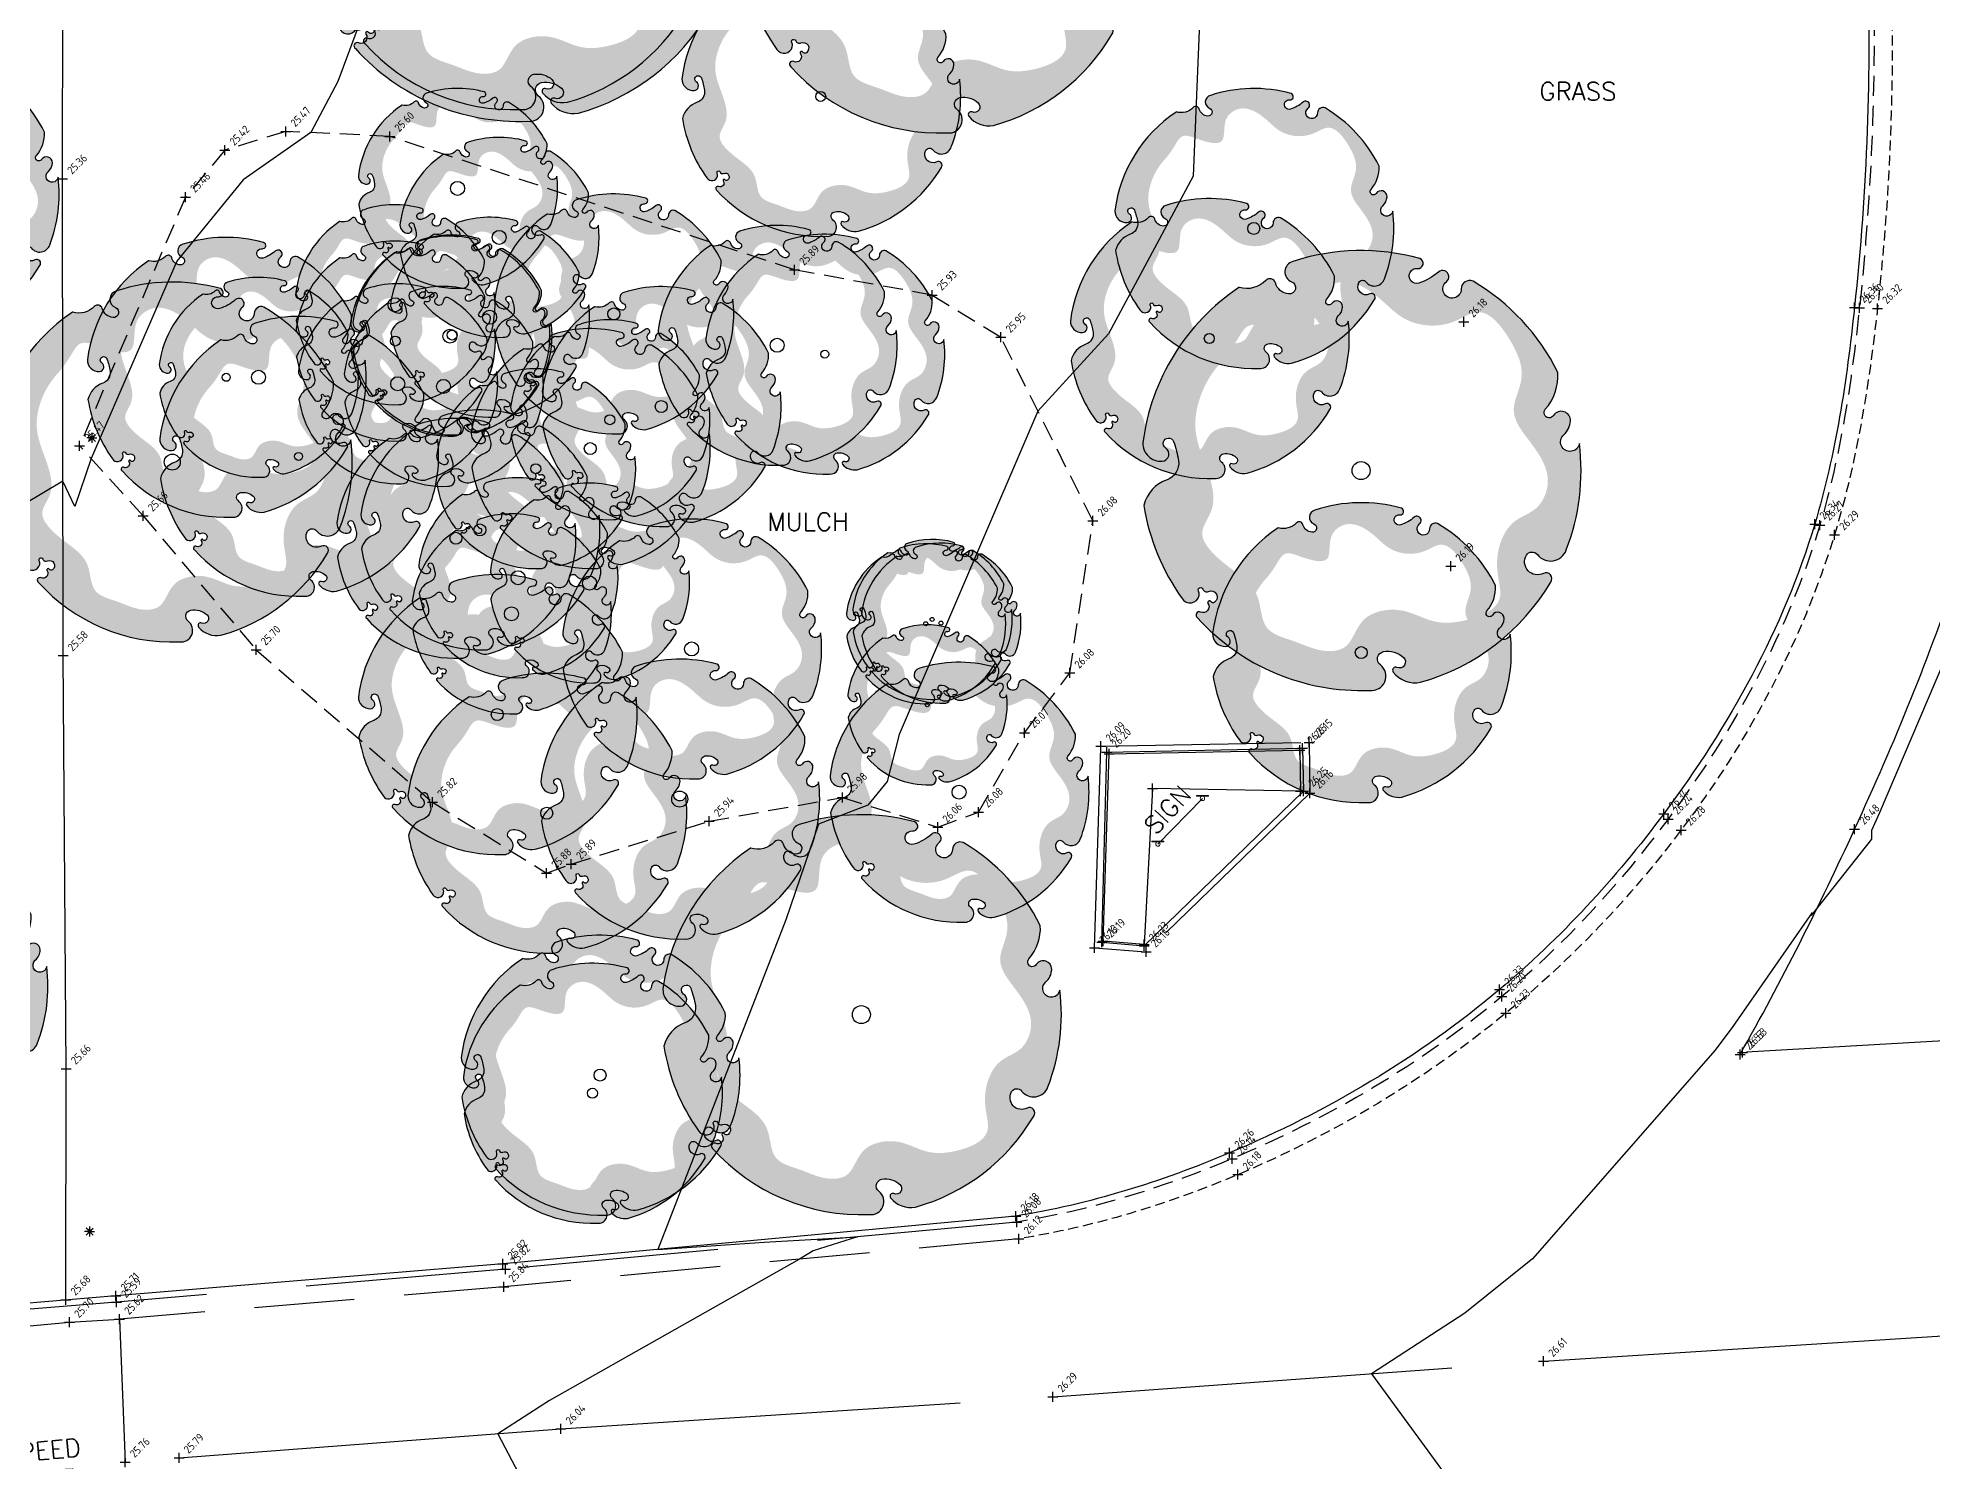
# Model space of a CAD drawing. Header units: metres. Extents: x 245957 to 247358, y 7418632 to 7419642.
# Drawn here: x 246330.22 to 246377.57, y 7418956.98 to 7418992.57 of the extents above; entities that cross this region are included whole.
import ezdxf
from ezdxf.enums import TextEntityAlignment as Align

# ---------------------------------------------------------------- set-up
doc = ezdxf.new("R2010")
doc.units = ezdxf.units.M
for name, pattern in [('DASHDOT', [10, 5, -2.5, 0, -2.5]), ('DASHED', [0.75, 0.5, -0.25]), ('HIDDEN', [0.375, 0.25, -0.125])]:
    doc.linetypes.add(name, pattern=pattern)
for name, color, linetype in [('-TEXT', 7, 'Continuous'), ('104_EXISTING_SURFACE-L', 35, 'Continuous'), ('104_EXISTING_SURFACE-S', 35, 'Continuous'), ('201_SINGLE_TREE-H', 63, 'Continuous'), ('201_SINGLE_TREE-S', 96, 'Continuous'), ('202_PLANTATION', 63, 'DASHDOT'), ('202_PLANTATION-S', 63, 'DASHDOT'), ('206_GARDEN_BED', 44, 'DASHED'), ('206_GARDEN_BED-L', 44, 'DASHED'), ('206_GARDEN_BED-S', 44, 'DASHED'), ('403_EDGE_OF_BITUMEN', 8, 'Continuous'), ('403_EDGE_OF_BITUMEN-L', 8, 'Continuous'), ('403_EDGE_OF_BITUMEN-S', 8, 'Continuous'), ('408_BACK_OF_KERB', 10, 'Continuous'), ('408_BACK_OF_KERB-L', 10, 'Continuous'), ('408_BACK_OF_KERB-S', 10, 'Continuous'), ('415_LANE_LINE_DASHED', 53, 'DASHED'), ('415_LANE_LINE_DASHED-L', 53, 'DASHED'), ('415_LANE_LINE_DASHED-S', 53, 'DASHED'), ('418_LANE_LINE_SOLID', 53, 'Continuous'), ('418_LANE_LINE_SOLID-L', 53, 'Continuous'), ('418_LANE_LINE_SOLID-S', 53, 'Continuous'), ('423_SPEED_HUMP', 163, 'Continuous'), ('423_SPEED_HUMP-L', 163, 'Continuous'), ('423_SPEED_HUMP-S', 163, 'Continuous'), ('503_SIGN', 89, 'Continuous'), ('503_SIGN-S', 89, 'Continuous'), ('Surface_Contours_Major', 4, 'Continuous'), ('Surface_Contours_Minor', 253, 'Continuous')]:
    doc.layers.add(name, color=color, linetype=linetype)
for name, color, linetype, true_color in [('406_LIP_OF_KERB', 7, 'HIDDEN', 0xff4100), ('406_LIP_OF_KERB-L', 7, 'HIDDEN', 0xff4100), ('406_LIP_OF_KERB-S', 7, 'HIDDEN', 0xff4100), ('407_INVERT_OF_KERB', 7, 'DASHED', 0xff4100), ('407_INVERT_OF_KERB-L', 7, 'DASHED', 0xff4100), ('407_INVERT_OF_KERB-S', 7, 'DASHED', 0xff4100), ('711_LIGHT_POLE-S', 7, 'Continuous', 0xffa500)]:
    doc.layers.add(name, color=color, linetype=linetype, true_color=true_color)
doc.styles.add('ISO2.5', font='isocp.shx', dxfattribs={"height": 2.5})
doc.styles.get("Standard").update_dxf_attribs({"font": 'SIMPLEX.shx'})

# ---------------------------------------------------------------- blocks, each defined once
blk = doc.blocks.new('CROSS')
at = {"color": 0, "linetype": 'Continuous'}
for p, q in [((-0.5, 0), (0.5, 0)), ((0, -0.5), (0, 0.5))]:
    blk.add_line(p, q, dxfattribs=at)
blk = doc.blocks.new('711')
blk.add_hatch(color=0).paths.add_polyline_path([(0.18, 0, 1), (-0.18, 0, 1)])
at = {"color": 0}
for p, q in [((-0.18, 0), (-0.5, 0)), ((-0.13, 0.13), (-0.35, 0.35)), ((0, 0.5), (0, 0.18)), ((0.13, 0.13), (0.35, 0.35)), ((0.18, 0), (0.5, 0)), ((-0.35, -0.35), (-0.13, -0.13)), ((0, -0.18), (0, -0.5)), ((0.13, -0.13), (0.35, -0.35))]:
    blk.add_line(p, q, dxfattribs=at)
blk.add_circle((0, 0), 0.177, dxfattribs=at)
blk = doc.blocks.new('201T')
at = {"layer": '201_SINGLE_TREE-S'}
blk.add_circle((0, 0), 0.5, dxfattribs=at)
blk = doc.blocks.new('201C')
at = {"layer": '201_SINGLE_TREE-H', "transparency": 33554534}
h = blk.add_hatch(color=256, dxfattribs=at)
h.paths.add_polyline_path([(-0.3717, -0.3344, 0.222926), (0.0196, -0.4996, 0.770799), (0.0439, -0.4417, -0.650302), (0.0511, -0.4116, -0.234737), (0.0964, -0.4247, -0.847312), (0.0816, -0.4475, 0.78443), (0.0732, -0.4583, 0.276934), (0.1352, -0.4813, 0.193599), (0.4309, -0.2536, 0.800435), (0.4144, -0.2337, -0.75216), (0.3757, -0.1925, -0.528914), (0.4006, -0.1909, 0.594112), (0.4663, -0.1804, 0.123805), (0.4962, 0.0616, -1.41759), (0.4607, 0.0811, 0.206906), (0.4758, 0.1133, 0.759729), (0.4374, 0.1252, -1.073307), (0.4187, 0.1392, 0.194379), (0.4474, 0.2231, 0.144612), (0.2544, 0.4304, 0.53339), (0.2277, 0.4128, -1.592592), (0.1939, 0.4293, 1.030038), (0.1758, 0.4513, -0.10361), (0.1314, 0.4262, -1.238487), (0.1282, 0.4593, 0.884725), (0.1336, 0.4818, 0.147549), (-0.1551, 0.4753, 0.71725), (-0.1579, 0.4291, -0.864032), (-0.1646, 0.4015, -0.310704), (-0.1946, 0.4266, 0.58143), (-0.2167, 0.4321, -0.281558), (-0.2766, 0.4162), (-0.2775, 0.4159, 0.217121), (-0.4959, 0.0634), (-0.4959, 0.0634, 0.440011), (-0.4522, 0.021, 0.723973), (-0.4442, 0.0516, -1.384648), (-0.4262, 0.0659, -0.051107), (-0.4149, 0.0223, -0.361502), (-0.441, -0.0208, 0.256822), (-0.4937, -0.0791, 0.116166), (-0.4065, -0.2911, 0.67803), (-0.3682, -0.2843, 0.170035), (-0.3696, -0.274, -1.054701), (-0.3596, -0.2696, 0.431903), (-0.3468, -0.2749, -0.910728), (-0.3329, -0.2993, -0.42046), (-0.3418, -0.2976, 1.007885), (-0.3479, -0.3018, -0.766634), (-0.3646, -0.3216, 0.938602), (-0.3717, -0.3344)])
edge = h.paths.add_edge_path(flags=16)
edge.add_spline(control_points=[(-0.3177, 0.2468), (-0.303, 0.2628), (-0.2856, 0.2893), (-0.256, 0.3411), (-0.1928, 0.3155), (-0.0921, 0.286), (-0.1162, 0.3941), (-0.0359, 0.4462), (0.0392, 0.3985), (0.1028, 0.3299), (0.1957, 0.3214), (0.2784, 0.3804), (0.3442, 0.2961), (0.3785, 0.2147), (0.3303, 0.1307), (0.3915, 0.0592), (0.4378, -0.0139), (0.4055, -0.0919), (0.3459, -0.1091), (0.3102, -0.1666), (0.3057, -0.2282), (0.3286, -0.3091), (0.2408, -0.3447), (0.1647, -0.3496), (0.103, -0.3142), (0.0463, -0.3153), (0.0047, -0.3356), (-0.0139, -0.3682), (-0.0327, -0.4069), (-0.0927, -0.4151), (-0.1463, -0.3868), (-0.23, -0.3665), (-0.2245, -0.2773), (-0.2864, -0.2294), (-0.3344, -0.1941), (-0.3737, -0.1409), (-0.3276, -0.0866), (-0.344, -0.0009), (-0.3866, 0.0828), (-0.3665, 0.1796), (-0.3359, 0.2271), (-0.3177, 0.2468)], knot_values=[0, 0, 0, 0, 0.064972, 0.101243, 0.15652, 0.245586, 0.324463, 0.387907, 0.486094, 0.554514, 0.671826, 0.728629, 0.823661, 0.919885, 0.989953, 1.075257, 1.171704, 1.23593, 1.293575, 1.346478, 1.426142, 1.479146, 1.570817, 1.644481, 1.712561, 1.774901, 1.807, 1.846291, 1.885582, 1.928182, 2.007036, 2.074591, 2.151638, 2.226455, 2.293426, 2.340744, 2.397548, 2.47317, 2.587294, 2.673595, 2.754259, 2.754259, 2.754259, 2.754259], degree=3, periodic=0)
at = {"layer": '201_SINGLE_TREE-S'}
blk.add_lwpolyline([(-0.3717, -0.3344, 0.222926), (0.0196, -0.4996, 0.770799), (0.0439, -0.4417, -0.650302), (0.0511, -0.4116, -0.234737), (0.0964, -0.4247, -0.847312), (0.0816, -0.4475, 0.78443), (0.0732, -0.4583, 0.276934), (0.1352, -0.4813, 0.193599), (0.4309, -0.2536, 0.800435), (0.4144, -0.2337, -0.75216), (0.3757, -0.1925, -0.528914), (0.4006, -0.1909, 0.594112), (0.4663, -0.1804, 0.123805), (0.4962, 0.0616, -1.41759), (0.4607, 0.0811, 0.206906), (0.4758, 0.1133, 0.759729), (0.4374, 0.1252, -1.073307), (0.4187, 0.1392, 0.194379), (0.4474, 0.2231, 0.144612), (0.2544, 0.4304, 0.53339), (0.2277, 0.4128, -1.592592), (0.1939, 0.4293, 1.030038), (0.1758, 0.4513, -0.10361), (0.1314, 0.4262, -1.238487), (0.1282, 0.4593, 0.884725), (0.1336, 0.4818, 0.147549), (-0.1551, 0.4753, 0.71725), (-0.1579, 0.4291, -0.864032), (-0.1646, 0.4015, -0.310704), (-0.1946, 0.4266, 0.58143), (-0.2167, 0.4321, -0.281558), (-0.2766, 0.4162), (-0.2775, 0.4159, 0.217121), (-0.4959, 0.0634), (-0.4959, 0.0634, 0.440011), (-0.4522, 0.021, 0.723973), (-0.4442, 0.0516, -1.384648), (-0.4262, 0.0659, -0.051107), (-0.4149, 0.0223, -0.361502), (-0.441, -0.0208, 0.256822), (-0.4937, -0.0791, 0.116166), (-0.4065, -0.2911, 0.67803), (-0.3682, -0.2843, 0.170035), (-0.3696, -0.274, -1.054701), (-0.3596, -0.2696, 0.431903), (-0.3468, -0.2749, -0.910728), (-0.3329, -0.2993, -0.42046), (-0.3418, -0.2976, 1.007885), (-0.3479, -0.3018, -0.766634), (-0.3646, -0.3216, 0.938602), (-0.3717, -0.3344)], format="xyb", dxfattribs=at)
blk = doc.blocks.new('503')
at = {"color": 0, "linetype": 'Continuous', "lineweight": 13}
for p, q in [((-0.51, 0.24), (0.49, 0.24)), ((-0.51, 0.18), (0.49, 0.18))]:
    blk.add_line(p, q, dxfattribs=at)
for p, q in [((-0.51, 0.24), (-0.51, 0.18)), ((0.49, 0.18), (0.49, 0.24))]:
    blk.add_line(p, q)
blk.add_circle((0, 0), 0.181, dxfattribs=at)
blk = doc.blocks.new('G')
at = {"layer": '-TEXT'}
blk.add_text('GRASS', height=0.45, dxfattribs=at).set_placement((0.021, -0.235), align=Align.CENTER)
blk = doc.blocks.new('M')
at = {"layer": '-TEXT'}
blk.add_text('MULCH', height=0.45, dxfattribs=at).set_placement((0.021, -0.224), align=Align.CENTER)

msp = doc.modelspace()

# ---------------------------------------------------------------- linework, layer by layer
at = {"layer": '202_PLANTATION'}
for p, q in [((246356.85, 7418969.984), (246357.005, 7418974.664)), ((246357.005, 7418974.664), (246361.77, 7418974.754)), ((246361.77, 7418974.754), (246361.783, 7418973.734)), ((246358.088, 7418973.797), (246357.88, 7418969.898)), ((246361.783, 7418973.734), (246358.088, 7418973.797)), ((246357.88, 7418969.898), (246356.85, 7418969.984))]:
    msp.add_line(p, q, dxfattribs=at)
at = {"layer": '206_GARDEN_BED'}
for p, q in [((246336.421, 7418990.226), (246334.897, 7418989.76)), ((246339.016, 7418990.103), (246336.421, 7418990.226)), ((246334.897, 7418989.76), (246333.91, 7418988.585)), ((246349.136, 7418986.764), (246339.016, 7418990.103)), ((246333.91, 7418988.585), (246331.266, 7418982.366)), ((246352.58, 7418986.136), (246349.136, 7418986.764)), ((246352.58, 7418986.136), (246354.298, 7418985.078)), ((246356.594, 7418980.494), (246354.298, 7418985.078)), ((246354.298, 7418985.078), (246354.298, 7418985.078)), ((246332.854, 7418980.611), (246331.266, 7418982.366)), ((246332.854, 7418980.611), (246335.678, 7418977.263)), ((246356.015, 7418976.686), (246356.594, 7418980.494)), ((246335.678, 7418977.263), (246340.084, 7418973.454)), ((246354.888, 7418975.193), (246356.015, 7418976.686)), ((246353.734, 7418973.209), (246354.888, 7418975.193)), ((246340.084, 7418973.454), (246342.939, 7418971.683)), ((246347.005, 7418972.98), (246350.332, 7418973.576)), ((246350.332, 7418973.576), (246352.716, 7418972.828)), ((246352.716, 7418972.828), (246353.734, 7418973.209)), ((246343.557, 7418971.909), (246347.005, 7418972.98)), ((246342.939, 7418971.683), (246343.557, 7418971.909))]:
    msp.add_line(p, q, dxfattribs=at)
at = {"layer": '403_EDGE_OF_BITUMEN'}
for p, q in [((246330.839, 7418989.042), (246330.849, 7418993.842)), ((246330.853, 7418977.12), (246330.839, 7418989.042)), ((246330.93, 7418966.787), (246330.853, 7418977.12)), ((246330.921, 7418961.011), (246330.93, 7418966.787))]:
    msp.add_line(p, q, dxfattribs=at)
at = {"layer": '406_LIP_OF_KERB', "ltscale": 10}
for p, q in [((246354.745, 7418962.541), (246341.866, 7418961.338)), ((246341.866, 7418961.338), (246332.262, 7418960.53))]:
    msp.add_line(p, q, dxfattribs=at)
at = {"layer": '406_LIP_OF_KERB', "start_tangent": (0.036688, -0.999327), "end_tangent": (-0.987856, -0.155369)}
msp.add_spline([(246376.539, 7418994.495), (246376.209, 7418985.802), (246375.135, 7418980.141), (246371.298, 7418972.753), (246366.921, 7418968.182), (246360.221, 7418964.144), (246354.745, 7418962.541)], degree=3, dxfattribs=at)
at = {"layer": '407_INVERT_OF_KERB', "ltscale": 10}
for p, q in [((246356.636, 7418969.811), (246356.793, 7418974.854)), ((246356.793, 7418974.854), (246362.001, 7418974.948)), ((246362.001, 7418974.948), (246362.02, 7418973.679)), ((246362.02, 7418973.679), (246357.927, 7418969.713)), ((246356.636, 7418969.811), (246357.927, 7418969.713)), ((246354.69, 7418962.956), (246341.91, 7418961.782)), ((246341.91, 7418961.782), (246332.187, 7418960.951)), ((246332.187, 7418960.951), (246322.902, 7418960.199))]:
    msp.add_line(p, q, dxfattribs=at)
at = {"layer": '407_INVERT_OF_KERB', "start_tangent": (0.033985, -0.999422), "end_tangent": (-0.987509, -0.157562)}
msp.add_spline([(246376.088, 7418994.618), (246375.758, 7418985.813), (246374.769, 7418980.385), (246370.975, 7418973.035), (246366.821, 7418968.597), (246360.075, 7418964.54), (246354.69, 7418962.956)], degree=3, dxfattribs=at)
at = {"layer": '408_BACK_OF_KERB'}
for p, q in [((246356.818, 7418969.959), (246356.943, 7418974.703)), ((246356.943, 7418974.703), (246361.836, 7418974.805)), ((246361.836, 7418974.805), (246361.861, 7418973.729)), ((246361.861, 7418973.729), (246357.877, 7418969.865)), ((246356.818, 7418969.959), (246357.877, 7418969.865)), ((246354.666, 7418963.106), (246341.847, 7418961.911)), ((246341.847, 7418961.911), (246332.169, 7418961.111)), ((246332.169, 7418961.111), (246322.889, 7418960.34))]:
    msp.add_line(p, q, dxfattribs=at)
at = {"layer": '408_BACK_OF_KERB', "start_tangent": (0.036287, -0.999341), "end_tangent": (-0.987359, -0.1585)}
msp.add_spline([(246375.955, 7418994.656), (246375.634, 7418985.826), (246374.641, 7418980.409), (246370.867, 7418973.166), (246366.759, 7418968.769), (246360.013, 7418964.687), (246354.666, 7418963.106)], degree=3, dxfattribs=at)
at = {"layer": '415_LANE_LINE_DASHED', "ltscale": 20}
for p, q in [((246382.918, 7418967.782), (246372.831, 7418967.199)), ((246367.861, 7418959.476), (246381.531, 7418960.347)), ((246355.592, 7418958.589), (246367.861, 7418959.476)), ((246343.298, 7418957.784), (246355.592, 7418958.589)), ((246333.752, 7418957.059), (246343.298, 7418957.784))]:
    msp.add_line(p, q, dxfattribs=at)
at = {"layer": '418_LANE_LINE_SOLID', "start_tangent": (0.493342, 0.869835), "end_tangent": (-0.03264, 0.999467)}
msp.add_spline([(246372.773, 7418967.147), (246375.638, 7418972.784), (246378.257, 7418979.356), (246379.997, 7418986.946), (246380.433, 7418995.102)], degree=3, dxfattribs=at)
at = {"layer": '423_SPEED_HUMP'}
for p, q in [((246328.997, 7418960.271), (246331.01, 7418960.451)), ((246331.01, 7418960.451), (246332.262, 7418960.53)), ((246332.262, 7418960.53), (246332.403, 7418956.955))]:
    msp.add_line(p, q, dxfattribs=at)
at = {"layer": '503_SIGN'}
msp.add_line((246359.335, 7418973.548), (246358.219, 7418972.41), dxfattribs=at)
at = {"layer": 'Surface_Contours_Major', "elevation": 26}
msp.add_lwpolyline([(246359.361, 7418995.388), (246359.098, 7418989.104), (246356.986, 7418985.167), (246355.221, 7418983.234), (246351.753, 7418975.145), (246351.455, 7418973.974), (246350.965, 7418973.377), (246349.74, 7418972.907), (246348.921, 7418970.511), (246345.718, 7418962.272), (246348.374, 7418962.453), (246350.708, 7418962.59), (246349.606, 7418962.238), (246349.263, 7418962.03), (246343.013, 7418958.493), (246341.72, 7418957.664), (246342.324, 7418956.504)], dxfattribs=at)
at = {"layer": 'Surface_Contours_Minor'}
for points, elevation in [([(246339.816, 7418997.126), (246337.723, 7418991.476), (246337.046, 7418990.196), (246335.351, 7418989.013), (246333.698, 7418986.98), (246331.55, 7418982.052), (246331.147, 7418980.85), (246330.848, 7418981.478), (246329.379, 7418980.604)], 25.5), ([(246378.675, 7418978.865), (246376.252, 7418973.174), (246376.06, 7418972.744), (246376.058, 7418972.529), (246374.551, 7418970.62), (246374.578, 7418970.697), (246372.59, 7418967.845), (246372.153, 7418967.256), (246367.584, 7418962.039), (246365.896, 7418960.677), (246363.558, 7418959.166), (246365.373, 7418956.676), (246365.154, 7418955.872), (246365.308, 7418955.8), (246364.921, 7418955.704), (246367.562, 7418955.03), (246375.698, 7418951.014), (246379.257, 7418949.469)], 26.5)]:
    msp.add_lwpolyline(points, dxfattribs=dict(at, elevation=elevation))

# ---------------------------------------------------------------- block references
at = {"layer": '-TEXT'}
for name, p in [('G', (246368.701, 7418991.24)), ('M', (246349.456, 7418980.466))]:
    msp.add_blockref(name, p, dxfattribs=at)
at = {"layer": '104_EXISTING_SURFACE-S', "xscale": 0.25, "yscale": 0.25, "zscale": 0.25}
for p in [(246365.867, 7418985.463), (246365.54, 7418979.356)]:
    msp.add_blockref('CROSS', p, dxfattribs=at)
at = {"layer": '201_SINGLE_TREE-S'}
for name, p, xscale, yscale, zscale in [('201C', (246342.249, 7418995.977), 11, 11, 11), ('201C', (246342.108, 7418995.77), 10, 10, 10), ('201C', (246352.762, 7418995.188), 10, 10, 10), ('201C', (246349.791, 7418991.101), 7, 7, 7), ('201C', (246327.253, 7418988.649), 7, 7, 7), ('201C', (246340.713, 7418988.803), 5, 5, 5), ('201T', (246349.791, 7418991.101), 0.25, 0.25, 0.25), ('201C', (246360.617, 7418987.8), 7, 7, 7), ('201C', (246341.752, 7418987.577), 5, 5, 5), ('201T', (246340.713, 7418988.803), 0.35, 0.35, 0.35), ('201C', (246339.15, 7418985.893), 5, 5, 5), ('201C', (246344.619, 7418985.663), 6, 6, 6), ('201C', (246359.505, 7418985.049), 7, 7, 7), ('201C', (246341.515, 7418985.58), 5, 5, 5), ('201C', (246348.703, 7418984.878), 6, 6, 6), ('201T', (246360.617, 7418987.8), 0.3, 0.3, 0.3), ('201C', (246334.93, 7418984.078), 7, 7, 7), ('201C', (246339.158, 7418984.985), 5, 5, 5), ('201C', (246340.523, 7418985.108), 5, 5, 5), ('201C', (246340.576, 7418985.136), 5, 5, 5), ('201T', (246341.752, 7418987.577), 0.35, 0.35, 0.35), ('201C', (246349.894, 7418984.657), 6, 6, 6), ('201C', (246363.299, 7418981.747), 11, 11, 11), ('201C', (246333.582, 7418981.96), 9, 9, 9), ('201C', (246335.737, 7418984.078), 5, 5, 5), ('201C', (246339.216, 7418983.917), 5, 5, 5), ('201C', (246345.804, 7418983.347), 6, 6, 6), ('201C', (246340.361, 7418983.851), 5, 5, 5), ('201T', (246339.15, 7418985.893), 0.35, 0.35, 0.35), ('201C', (246336.739, 7418982.102), 7, 7, 7), ('201T', (246341.515, 7418985.58), 0.35, 0.35, 0.35), ('201C', (246344.52, 7418983.018), 5, 5, 5), ('201T', (246344.619, 7418985.663), 0.3, 0.3, 0.3), ('201T', (246339.158, 7418984.985), 0.25, 0.25, 0.25), ('201T', (246340.523, 7418985.108), 0.35, 0.35, 0.35), ('201T', (246340.576, 7418985.136), 0.25, 0.25, 0.25), ('201C', (246344.031, 7418982.296), 6, 6, 6), ('201T', (246348.703, 7418984.878), 0.35, 0.35, 0.35), ('201T', (246359.505, 7418985.049), 0.25, 0.25, 0.25), ('201T', (246349.894, 7418984.657), 0.2, 0.2, 0.2), ('201T', (246334.93, 7418984.078), 0.2, 0.2, 0.2), ('201T', (246335.737, 7418984.078), 0.35, 0.35, 0.35), ('201T', (246339.216, 7418983.917), 0.35, 0.35, 0.35), ('201C', (246342.667, 7418981.794), 5, 5, 5), ('201T', (246340.361, 7418983.851), 0.35, 0.35, 0.35), ('201C', (246340.672, 7418980.053), 6, 6, 6), ('201C', (246341.272, 7418980.263), 6, 6, 6), ('201T', (246344.52, 7418983.018), 0.25, 0.25, 0.25), ('201T', (246345.804, 7418983.347), 0.3, 0.3, 0.3), ('201T', (246333.582, 7418981.96), 0.4, 0.4, 0.4), ('201T', (246336.739, 7418982.102), 0.2, 0.2, 0.2), ('201T', (246344.031, 7418982.296), 0.3, 0.3, 0.3), ('201T', (246342.667, 7418981.794), 0.25, 0.25, 0.25), ('201T', (246363.299, 7418981.747), 0.45, 0.45, 0.45), ('201C', (246342.224, 7418979.068), 5, 5, 5), ('201C', (246344.013, 7418978.934), 5, 5, 5), ('201C', (246363.305, 7418977.194), 7.5, 7.5, 7.5), ('201C', (246342.06, 7418978.165), 5, 5, 5), ('201T', (246341.272, 7418980.263), 0.3, 0.3, 0.3), ('201C', (246346.564, 7418977.286), 6.5, 6.5, 6.5), ('201T', (246340.672, 7418980.053), 0.3, 0.3, 0.3), ('201C', (246352.417, 7418977.917), 4, 4, 4), ('201C', (246352.577, 7418978.025), 4, 4, 4), ('201C', (246352.798, 7418977.932), 4, 4, 4), ('201C', (246341.704, 7418975.646), 7, 7, 7), ('201T', (246342.224, 7418979.068), 0.35, 0.35, 0.35), ('201T', (246344.013, 7418978.934), 0.35, 0.35, 0.35), ('201T', (246342.06, 7418978.165), 0.35, 0.35, 0.35), ('201C', (246352.454, 7418975.89), 4, 4, 4), ('201T', (246352.417, 7418977.917), 0.1, 0.1, 0.1), ('201T', (246352.577, 7418978.025), 0.1, 0.1, 0.1), ('201T', (246352.798, 7418977.932), 0.1, 0.1, 0.1), ('201T', (246346.564, 7418977.286), 0.35, 0.35, 0.35), ('201C', (246346.266, 7418973.532), 7, 7, 7), ('201C', (246353.249, 7418973.705), 6.5, 6.5, 6.5), ('201T', (246363.305, 7418977.194), 0.3, 0.3, 0.3), ('201C', (246342.943, 7418973.18), 7, 7, 7), ('201T', (246341.704, 7418975.646), 0.3, 0.3, 0.3), ('201T', (246352.454, 7418975.89), 0.1, 0.1, 0.1), ('201T', (246346.266, 7418973.532), 0.4, 0.4, 0.4), ('201T', (246353.249, 7418973.705), 0.35, 0.35, 0.35), ('201T', (246342.943, 7418973.18), 0.3, 0.3, 0.3), ('201C', (246350.807, 7418968.143), 10, 10, 10), ('201C', (246326.472, 7418968.854), 8, 8, 8), ('201C', (246344.275, 7418966.631), 7, 7, 7), ('201C', (246344.084, 7418966.178), 6.5, 6.5, 6.5), ('201T', (246350.807, 7418968.143), 0.45, 0.45, 0.45), ('201T', (246344.275, 7418966.631), 0.3, 0.3, 0.3), ('201T', (246344.084, 7418966.178), 0.25, 0.25, 0.25)]:
    msp.add_blockref(name, p, dxfattribs=dict(at, xscale=xscale, yscale=yscale, zscale=zscale))
at = {"layer": '202_PLANTATION-S', "xscale": 0.25, "yscale": 0.25, "zscale": 0.25}
for p in [(246357.005, 7418974.664), (246361.77, 7418974.754), (246358.088, 7418973.797), (246361.783, 7418973.734), (246356.85, 7418969.984), (246357.88, 7418969.898)]:
    msp.add_blockref('CROSS', p, dxfattribs=at)
at = {"layer": '206_GARDEN_BED-S', "xscale": 0.25, "yscale": 0.25, "zscale": 0.25}
for p in [(246336.421, 7418990.226), (246339.016, 7418990.103), (246334.897, 7418989.76), (246333.91, 7418988.585), (246349.136, 7418986.764), (246352.58, 7418986.136), (246354.298, 7418985.078), (246331.266, 7418982.366), (246332.854, 7418980.611), (246356.594, 7418980.494), (246335.678, 7418977.263), (246356.015, 7418976.686), (246354.888, 7418975.193), (246350.332, 7418973.576), (246340.084, 7418973.454), (246353.734, 7418973.209), (246347.005, 7418972.98), (246352.716, 7418972.828), (246342.939, 7418971.683), (246343.557, 7418971.909)]:
    msp.add_blockref('CROSS', p, dxfattribs=at)
at = {"layer": '403_EDGE_OF_BITUMEN-S', "xscale": 0.25, "yscale": 0.25, "zscale": 0.25}
for p in [(246330.839, 7418989.042), (246330.853, 7418977.12), (246330.93, 7418966.787), (246330.921, 7418961.011)]:
    msp.add_blockref('CROSS', p, dxfattribs=at)
at = {"layer": '406_LIP_OF_KERB-S', "xscale": 0.25, "yscale": 0.25, "zscale": 0.25}
for p in [(246376.209, 7418985.802), (246375.135, 7418980.141), (246371.298, 7418972.753), (246366.921, 7418968.182), (246360.221, 7418964.144), (246354.745, 7418962.541), (246341.866, 7418961.338)]:
    msp.add_blockref('CROSS', p, dxfattribs=at)
at = {"layer": '407_INVERT_OF_KERB-S', "xscale": 0.25, "yscale": 0.25, "zscale": 0.25}
for p in [(246375.758, 7418985.813), (246374.769, 7418980.385), (246362.001, 7418974.948), (246356.793, 7418974.854), (246362.02, 7418973.679), (246370.975, 7418973.035), (246356.636, 7418969.811), (246357.927, 7418969.713), (246366.821, 7418968.597), (246360.075, 7418964.54), (246354.69, 7418962.956), (246341.91, 7418961.782), (246332.187, 7418960.951)]:
    msp.add_blockref('CROSS', p, dxfattribs=at)
at = {"layer": '408_BACK_OF_KERB-S', "xscale": 0.25, "yscale": 0.25, "zscale": 0.25}
for p in [(246375.634, 7418985.826), (246374.641, 7418980.409), (246356.943, 7418974.703), (246361.836, 7418974.805), (246361.861, 7418973.729), (246370.867, 7418973.166), (246356.818, 7418969.959), (246357.877, 7418969.865), (246366.759, 7418968.769), (246360.013, 7418964.687), (246354.666, 7418963.106), (246341.847, 7418961.911), (246332.169, 7418961.111)]:
    msp.add_blockref('CROSS', p, dxfattribs=at)
at = {"layer": '415_LANE_LINE_DASHED-S', "xscale": 0.25, "yscale": 0.25, "zscale": 0.25}
for p in [(246372.831, 7418967.199), (246367.861, 7418959.476), (246355.592, 7418958.589), (246343.298, 7418957.784), (246333.752, 7418957.059)]:
    msp.add_blockref('CROSS', p, dxfattribs=at)
at = {"layer": '418_LANE_LINE_SOLID-S', "xscale": 0.25, "yscale": 0.25, "zscale": 0.25}
for p in [(246375.638, 7418972.784), (246372.773, 7418967.147)]:
    msp.add_blockref('CROSS', p, dxfattribs=at)
at = {"layer": '423_SPEED_HUMP-S', "xscale": 0.25, "yscale": 0.25, "zscale": 0.25}
for p in [(246331.01, 7418960.451), (246332.262, 7418960.53), (246332.403, 7418956.955)]:
    msp.add_blockref('CROSS', p, dxfattribs=at)
at = {"layer": '503_SIGN-S', "xscale": 0.3, "yscale": 0.3, "zscale": 0.3}
for p in [(246359.335, 7418973.548), (246358.219, 7418972.41)]:
    msp.add_blockref('503', p, dxfattribs=at)
at = {"layer": '711_LIGHT_POLE-S', "xscale": 0.25, "yscale": 0.25, "zscale": 0.25}
for p in [(246331.572, 7418982.564), (246331.516, 7418962.72)]:
    msp.add_blockref('711', p, dxfattribs=at)

# ---------------------------------------------------------------- texts
at = {"layer": '-TEXT'}
msp.add_text('SIGN', height=0.45, rotation=47.5708, dxfattribs=at).set_placement((246358.629, 7418973.114), align=Align.CENTER)
at = {"layer": '-TEXT', "insert": (246330.312, 7418957.467), "char_height": 0.45, "width": 1.37587, "attachment_point": 2, "rotation": 5.1181}
msp.add_mtext('SPEED\\PHUMP', dxfattribs=at)
at = {"layer": '104_EXISTING_SURFACE-L', "style": 'ISO2.5'}
for s, p in [('26.18', (246366.034, 7418985.631)), ('26.19', (246365.707, 7418979.524))]:
    msp.add_text(s, height=0.2, rotation=45, dxfattribs=at).set_placement(p, align=Align.MIDDLE_LEFT)
at = {"layer": '206_GARDEN_BED-L', "style": 'ISO2.5'}
for s, p in [('25.47', (246336.588, 7418990.393)), ('25.60', (246339.184, 7418990.271)), ('25.42', (246335.064, 7418989.927)), ('25.46', (246334.078, 7418988.753)), ('25.89', (246349.303, 7418986.931)), ('25.93', (246352.747, 7418986.303)), ('25.95', (246354.465, 7418985.245)), ('25.47', (246331.434, 7418982.533)), ('25.66', (246333.022, 7418980.778)), ('26.08', (246356.761, 7418980.662)), ('25.70', (246335.845, 7418977.43)), ('26.08', (246356.183, 7418976.853)), ('26.07', (246355.055, 7418975.36)), ('25.98', (246350.499, 7418973.744)), ('25.82', (246340.252, 7418973.622)), ('26.08', (246353.902, 7418973.376)), ('25.94', (246347.172, 7418973.147)), ('26.06', (246352.883, 7418972.995)), ('25.88', (246343.107, 7418971.851)), ('25.89', (246343.725, 7418972.076))]:
    msp.add_text(s, height=0.2, rotation=45, dxfattribs=at).set_placement(p, align=Align.MIDDLE_LEFT)
at = {"layer": '403_EDGE_OF_BITUMEN-L', "style": 'ISO2.5'}
for s, p in [('25.36', (246331.006, 7418989.21)), ('25.58', (246331.02, 7418977.287)), ('25.66', (246331.097, 7418966.954)), ('25.68', (246331.088, 7418961.178))]:
    msp.add_text(s, height=0.2, rotation=45, dxfattribs=at).set_placement(p, align=Align.MIDDLE_LEFT)
at = {"layer": '406_LIP_OF_KERB-L', "style": 'ISO2.5'}
for s, p in [('26.32', (246376.376, 7418985.969)), ('26.29', (246375.302, 7418980.308)), ('26.28', (246371.465, 7418972.921)), ('26.23', (246367.088, 7418968.349)), ('26.18', (246360.388, 7418964.311)), ('26.12', (246354.913, 7418962.709)), ('25.84', (246342.033, 7418961.506))]:
    msp.add_text(s, height=0.2, rotation=45, dxfattribs=at).set_placement(p, align=Align.MIDDLE_LEFT)
at = {"layer": '407_INVERT_OF_KERB-L', "style": 'ISO2.5'}
for s, p in [('26.30', (246375.925, 7418985.981)), ('26.27', (246374.936, 7418980.552)), ('26.15', (246362.168, 7418975.115)), ('26.09', (246356.96, 7418975.021)), ('26.16', (246362.187, 7418973.847)), ('26.24', (246371.142, 7418973.203)), ('26.13', (246356.803, 7418969.979)), ('26.16', (246358.095, 7418969.88)), ('26.20', (246366.988, 7418968.764)), ('26.14', (246360.242, 7418964.707)), ('26.08', (246354.857, 7418963.124)), ('25.82', (246342.077, 7418961.949)), ('25.59', (246332.354, 7418961.118))]:
    msp.add_text(s, height=0.2, rotation=45, dxfattribs=at).set_placement(p, align=Align.MIDDLE_LEFT)
at = {"layer": '408_BACK_OF_KERB-L', "style": 'ISO2.5'}
for s, p in [('26.36', (246375.802, 7418985.994)), ('26.34', (246374.808, 7418980.576)), ('26.20', (246357.11, 7418974.871)), ('26.25', (246362.003, 7418974.973)), ('26.25', (246362.028, 7418973.897)), ('26.34', (246371.035, 7418973.334)), ('26.19', (246356.986, 7418970.126)), ('26.23', (246358.044, 7418970.033)), ('26.33', (246366.927, 7418968.936)), ('26.26', (246360.181, 7418964.854)), ('26.18', (246354.833, 7418963.273)), ('25.92', (246342.014, 7418962.078)), ('25.71', (246332.337, 7418961.279))]:
    msp.add_text(s, height=0.2, rotation=45, dxfattribs=at).set_placement(p, align=Align.MIDDLE_LEFT)
at = {"layer": '415_LANE_LINE_DASHED-L', "style": 'ISO2.5'}
for s, p in [('26.53', (246372.998, 7418967.366)), ('26.61', (246368.028, 7418959.643)), ('26.29', (246355.76, 7418958.757)), ('26.04', (246343.465, 7418957.951)), ('25.79', (246333.919, 7418957.226))]:
    msp.add_text(s, height=0.2, rotation=45, dxfattribs=at).set_placement(p, align=Align.MIDDLE_LEFT)
at = {"layer": '418_LANE_LINE_SOLID-L', "style": 'ISO2.5'}
for s, p in [('26.48', (246375.806, 7418972.951)), ('26.53', (246372.94, 7418967.315))]:
    msp.add_text(s, height=0.2, rotation=45, dxfattribs=at).set_placement(p, align=Align.MIDDLE_LEFT)
at = {"layer": '423_SPEED_HUMP-L', "style": 'ISO2.5'}
for s, p in [('25.70', (246331.178, 7418960.619)), ('25.62', (246332.43, 7418960.697)), ('25.76', (246332.571, 7418957.122))]:
    msp.add_text(s, height=0.2, rotation=45, dxfattribs=at).set_placement(p, align=Align.MIDDLE_LEFT)

doc.saveas('drawing.dxf')
